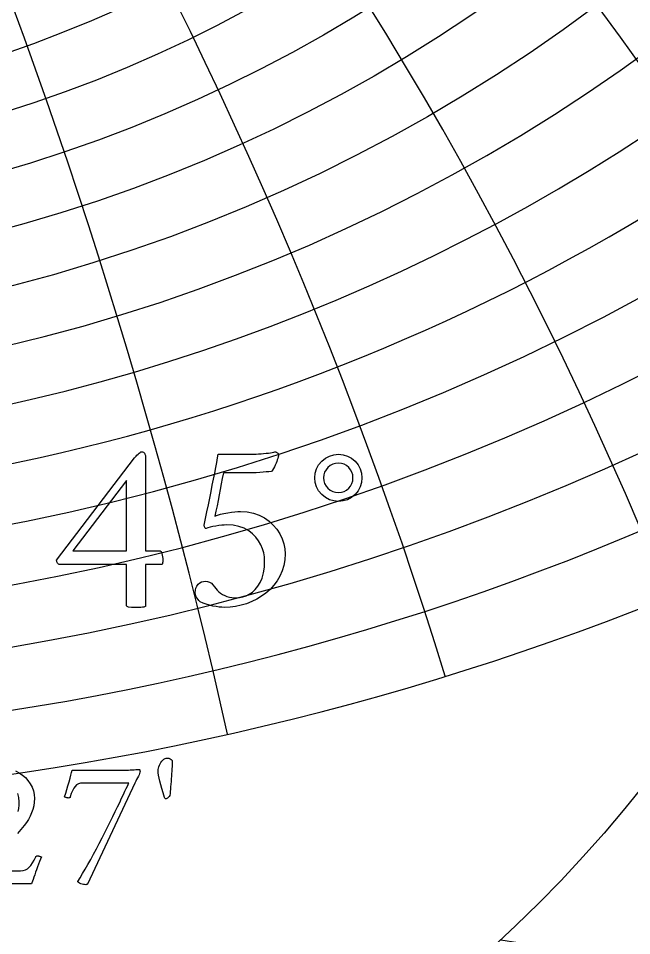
# Model space of a CAD drawing. Header units: millimetres. Extents: x -96 to 96, y -96 to 98.
# Drawn here: x 12.83 to 31.45, y -29.61 to -1.75 of the extents above; entities that cross this region are included whole.
import ezdxf

# ---------------------------------------------------------------- set-up
doc = ezdxf.new("R2010")
doc.units = ezdxf.units.MM
for name, color, linetype in [('CUT_OUTER', 1, 'Continuous'), ('ENGRAVE', 7, 'Continuous'), ('ENGRAVE_FINE', 8, 'Continuous'), ('TEXT', 5, 'Continuous')]:
    doc.layers.add(name, color=color, linetype=linetype)

msp = doc.modelspace()

# ---------------------------------------------------------------- linework, layer by layer
at = {"layer": 'CUT_OUTER'}
msp.add_arc((-0.0002, -0.0002), 95.9249, 159.960768, 87.804282, dxfattribs=at)
at = {"layer": 'ENGRAVE'}
for centre, radius in [((0, 0), 94.5), ((0, 36.236), 44.3798), ((0, 0), 61.8587), ((0, 0), 40.492)]:
    msp.add_circle(centre, radius, dxfattribs=at)
for centre, radius, start, end in [((0, 45.2837), 61.8587, 146.97731, 33.02269), ((0, 61.8587), 87.4814, 193.623472, 346.376528), ((45.517, 78.8378), 110.0622, 260.569449, 295.080797)]:
    msp.add_arc(centre, radius, start, end, dxfattribs=at)
at = {"layer": 'ENGRAVE_FINE'}
for centre, radius in [((0, 39.2701), 50.7349), ((0, 37.6719), 47.4693), ((0, 34.9438), 41.4454), ((0, 33.7794), 38.6478), ((0, 32.7296), 35.9715)]:
    msp.add_circle(centre, radius, dxfattribs=at)
for centre, radius, start, end in [((0, 41.0528), 54.2013, 104.56837, 75.43163), ((496.1317, -61.8587), 503.7854, 162.097312, 175.849134), ((496.1317, -61.8587), 503.7854, 162.097312, 175.849134), ((240.3532, -61.8587), 255.7785, 144.020094, 171.645408), ((240.3532, -61.8587), 255.7785, 144.020094, 171.645408), ((0, 43.0466), 57.8976, 131.640882, 48.359118), ((-151.5222, -61.8587), 174.9628, 12.666469, 54.396525), ((-151.5222, -61.8587), 174.9628, 12.666469, 54.396525), ((151.5222, -61.8587), 174.9628, 125.603475, 167.333531), ((151.5222, -61.8587), 174.9628, 125.603475, 167.333531), ((0, 47.8031), 66.1265, 158.934283, 21.065717), ((-104.2563, -61.8587), 136.0969, 17.146853, 73.284845), ((-104.2563, -61.8587), 136.0969, 17.146853, 73.284845), ((104.2563, -61.8587), 136.0969, 106.715155, 162.853147), ((104.2563, -61.8587), 136.0969, 106.715155, 162.853147), ((0, 50.6527), 70.7518, 169.07246, 10.92754), ((0, 53.8921), 75.7974, 178.031366, 1.968634), ((-73.4056, -61.8587), 114.1989, 21.864224, 92.68985), ((-73.4056, -61.8587), 114.1989, 21.864224, 92.68985), ((73.4056, -61.8587), 114.1989, 87.31015, 158.135776), ((73.4056, -61.8587), 114.1989, 87.31015, 158.135776), ((0, 57.5958), 81.3411, 186.147532, 353.852468), ((-50.5074, -61.8587), 101.0148, 26.898951, 108.68574), ((-50.5074, -61.8587), 101.0148, 26.898951, 108.68574), ((50.5074, -61.8587), 101.0148, 71.31426, 153.101049), ((50.5074, -61.8587), 101.0148, 71.31426, 153.101049), ((-31.8406, -61.8587), 93.0958, 32.348066, 118.786424), ((-31.8406, -61.8587), 93.0958, 32.348066, 118.786424), ((31.8406, -61.8587), 93.0958, 61.213576, 147.651934), ((31.8406, -61.8587), 93.0958, 61.213576, 147.651934), ((-15.4253, -61.8587), 88.831, 38.331472, 127.454375), ((-15.4253, -61.8587), 88.831, 38.331472, 127.454375), ((15.4253, -61.8587), 88.831, 52.545625, 141.668528), ((15.4253, -61.8587), 88.831, 52.545625, 141.668528), ((0, 109.8765), 147.7835, 230.287975, 309.712025)]:
    msp.add_arc(centre, radius, start, end, dxfattribs=at)
at = {"layer": 'TEXT'}
for points in [[(16.5724, -14.9204), (16.6001, -14.9232), (16.6236, -14.9315), (16.6429, -14.9455), (16.6581, -14.9651), (16.6695, -14.9874), (16.6776, -15.0098), (16.6825, -15.0321), (16.6842, -15.0545), (16.6842, -17.9234), (17.1164, -17.9234), (17.1345, -17.9289), (17.1517, -17.9457), (17.1681, -17.9737), (17.1834, -18.0128), (17.1965, -18.0593), (17.2058, -18.1096), (17.2114, -18.1637), (17.2132, -18.2214), (17.2118, -18.2596), (17.2076, -18.2922), (17.2007, -18.3192), (17.1909, -18.3406), (16.6842, -18.3406), (16.6842, -19.6149), (16.6811, -19.616), (16.6721, -19.6195), (16.6569, -19.6254), (16.6357, -19.6335), (16.601, -19.6417), (16.5454, -19.6475), (16.4688, -19.651), (16.3712, -19.6521), (16.2571, -19.6484), (16.1756, -19.6372), (16.1267, -19.6186), (16.1104, -19.5925), (16.1104, -18.3406), (14.0612, -18.3406), (14.0437, -18.3283), (14.0286, -18.3136), (14.0158, -18.2966), (14.0053, -18.2773), (13.9972, -18.2575), (13.9913, -18.2391), (13.9878, -18.2221), (13.9867, -18.2065), (16.3563, -15.1066), (16.3768, -15.0827), (16.401, -15.0554), (16.4289, -15.0249), (16.4606, -14.9911), (16.4927, -14.9602), (16.5221, -14.9381), (16.5486, -14.9248), (16.5724, -14.9204)], [(19.5679, -16.7311), (19.7759, -16.7432), (19.9675, -16.7795), (20.1429, -16.8401), (20.3019, -16.9248), (20.4442, -17.028), (20.5692, -17.1437), (20.6771, -17.272), (20.7676, -17.4129), (20.8394, -17.5613), (20.8906, -17.7119), (20.9213, -17.8649), (20.9316, -18.0202), (20.9216, -18.2021), (20.8915, -18.3751), (20.8415, -18.5393), (20.7714, -18.6946), (20.6847, -18.8399), (20.5851, -18.974), (20.4724, -19.097), (20.3466, -19.2088), (20.2104, -19.3087), (20.0663, -19.396), (19.9142, -19.4707), (19.7542, -19.5329), (19.5894, -19.5818), (19.4226, -19.6167), (19.254, -19.6377), (19.0836, -19.6447), (19.0084, -19.6421), (18.9243, -19.6344), (18.8314, -19.6216), (18.7296, -19.6037), (18.626, -19.5802), (18.5275, -19.5506), (18.4341, -19.515), (18.3459, -19.4733), (18.3291, -19.4584), (18.3086, -19.436), (18.2844, -19.4062), (18.2565, -19.369), (18.2304, -19.3275), (18.2117, -19.2851), (18.2006, -19.2418), (18.1968, -19.1976), (18.2027, -19.1231), (18.2201, -19.056), (18.2492, -18.9964), (18.29, -18.9442), (18.3382, -18.9018), (18.3896, -18.8716), (18.4444, -18.8534), (18.5024, -18.8474), (18.5729, -18.8546), (18.6356, -18.8762), (18.6903, -18.9123), (18.7371, -18.9629), (18.7802, -19.019), (18.8237, -19.0718), (18.8677, -19.1214), (18.9122, -19.1678), (18.9669, -19.216), (19.0268, -19.2563), (19.0917, -19.2886), (19.1618, -19.3131), (19.2342, -19.331), (19.3062, -19.3438), (19.3777, -19.3515), (19.4487, -19.3541), (19.5458, -19.3473), (19.6434, -19.3271), (19.7414, -19.2933), (19.8399, -19.246), (19.9347, -19.1831), (20.0216, -19.1026), (20.1005, -19.0043), (20.1715, -18.8883), (20.2302, -18.753), (20.2721, -18.5968), (20.2973, -18.4196), (20.3056, -18.2214), (20.2984, -18.1048), (20.2768, -17.9858), (20.2407, -17.8644), (20.1901, -17.7408), (20.1238, -17.6206), (20.0402, -17.5098), (19.9394, -17.4083), (19.8213, -17.3161), (19.6839, -17.2394), (19.5251, -17.1847), (19.3449, -17.1519), (19.1432, -17.1409), (19.0785, -17.143), (19.0035, -17.1493), (18.9182, -17.1598), (18.8228, -17.1745), (18.7292, -17.1919), (18.6495, -17.2108), (18.5839, -17.2311), (18.5322, -17.2527), (18.5212, -17.2506), (18.5107, -17.2443), (18.5007, -17.2339), (18.4912, -17.2192), (18.483, -17.2022), (18.4772, -17.1847), (18.4737, -17.1668), (18.4725, -17.1484), (18.5135, -16.9435), (18.5545, -16.7386), (18.5955, -16.5336), (18.6365, -16.3287), (18.6768, -16.1273), (18.7157, -15.9328), (18.7531, -15.7454), (18.7892, -15.5649), (18.8225, -15.3961), (18.8516, -15.2436), (18.8766, -15.1073), (18.8973, -14.9874), (19.9703, -14.9874), (20.0453, -14.9865), (20.1212, -14.9837), (20.1981, -14.979), (20.2758, -14.9725), (20.3508, -14.9648), (20.4193, -14.9567), (20.4812, -14.9481), (20.5366, -14.939), (20.5823, -14.9308), (20.6149, -14.925), (20.6344, -14.9215), (20.641, -14.9204), (20.6589, -14.9311), (20.6754, -14.9408), (20.6906, -14.9497), (20.7043, -14.9576), (20.7157, -14.966), (20.7239, -14.9762), (20.7288, -14.9884), (20.7304, -15.0023), (20.7288, -15.0179), (20.7239, -15.0424), (20.7157, -15.0757), (20.7043, -15.1178), (20.6899, -15.1656), (20.6726, -15.2156), (20.6526, -15.268), (20.6298, -15.3227), (20.6044, -15.3768), (20.5767, -15.4271), (20.5467, -15.4736), (20.5143, -15.5165), (20.436, -15.5239), (20.3504, -15.5314), (20.2572, -15.5388), (20.1566, -15.5463), (20.0476, -15.5528), (19.9293, -15.5575), (19.8017, -15.5603), (19.6648, -15.5612), (19.0538, -15.5612), (19.0205, -15.7258), (18.9876, -15.8919), (18.9553, -16.0593), (18.9234, -16.2281), (18.8915, -16.3955), (18.8591, -16.5588), (18.8263, -16.7178), (18.793, -16.8727), (18.8733, -16.844), (18.9653, -16.8177), (19.0689, -16.7937), (19.1842, -16.7721), (19.299, -16.7542), (19.4012, -16.7413), (19.4909, -16.7337), (19.5679, -16.7311)], [(21.8258, -15.7102), (21.839, -15.5668), (21.8789, -15.4345), (21.9452, -15.3134), (22.0381, -15.2035), (22.1497, -15.1122), (22.2719, -15.047), (22.4049, -15.0079), (22.5486, -14.9949), (22.6918, -15.0079), (22.8234, -15.047), (22.9433, -15.1122), (23.0516, -15.2035), (23.1412, -15.3134), (23.2053, -15.4345), (23.2437, -15.5668), (23.2565, -15.7102), (23.2437, -15.8537), (23.2053, -15.9859), (23.1412, -16.107), (23.0516, -16.2169), (22.9433, -16.3082), (22.8234, -16.3734), (22.6918, -16.4125), (22.5486, -16.4256), (22.4049, -16.4125), (22.2719, -16.3734), (22.1497, -16.3082), (22.0381, -16.2169), (21.9452, -16.107), (21.8789, -15.9859), (21.839, -15.8537), (21.8258, -15.7102)], [(22.094, -15.7102), (22.1024, -15.7999), (22.1276, -15.8825), (22.1695, -15.9582), (22.2282, -16.0269), (22.2985, -16.084), (22.3753, -16.1247), (22.4587, -16.1492), (22.5486, -16.1573), (22.638, -16.1492), (22.72, -16.1247), (22.7945, -16.084), (22.8615, -16.0269), (22.917, -15.9582), (22.9566, -15.8825), (22.9803, -15.7999), (22.9882, -15.7102), (22.9803, -15.6206), (22.9566, -15.5379), (22.917, -15.4622), (22.8615, -15.3935), (22.7945, -15.3365), (22.72, -15.2957), (22.638, -15.2713), (22.5486, -15.2631), (22.4587, -15.2713), (22.3753, -15.2957), (22.2985, -15.3365), (22.2282, -15.3935), (22.1695, -15.4622), (22.1276, -15.5379), (22.1024, -15.6206), (22.094, -15.7102)], [(16.1104, -15.7922), (14.4785, -17.9234), (16.1104, -17.9234)], [(17.3585, -24.2218), (17.3987, -24.2264), (17.4354, -24.24), (17.4686, -24.2627), (17.4982, -24.2945), (17.4979, -24.3271), (17.4969, -24.3692), (17.4951, -24.4208), (17.4927, -24.4817), (17.4895, -24.5493), (17.4857, -24.6207), (17.4811, -24.696), (17.4759, -24.7751), (17.4701, -24.8558), (17.464, -24.9358), (17.4576, -25.0151), (17.4507, -25.0937), (17.4439, -25.1688), (17.4375, -25.2376), (17.4314, -25.3001), (17.4256, -25.3563), (17.4081, -25.3857), (17.3837, -25.4122), (17.3522, -25.436), (17.3138, -25.4569), (17.2981, -25.4548), (17.2845, -25.4486), (17.273, -25.4381), (17.2635, -25.4234), (17.2213, -25.2811), (17.1839, -25.1503), (17.1514, -25.031), (17.1238, -24.9232), (17.1018, -24.827), (17.0861, -24.7423), (17.0767, -24.6691), (17.0735, -24.6075), (17.0758, -24.5676), (17.0826, -24.5264), (17.0939, -24.4838), (17.1098, -24.4398), (17.1297, -24.3967), (17.1531, -24.3567), (17.18, -24.3198), (17.2104, -24.2861), (17.2438, -24.258), (17.2796, -24.2379), (17.3178, -24.2259), (17.3585, -24.2218)], [(16.1123, -24.5851), (16.1664, -24.5846), (16.2226, -24.583), (16.281, -24.5804), (16.3414, -24.5767), (16.3966, -24.573), (16.4392, -24.5704), (16.4692, -24.5689), (16.4867, -24.5683), (16.5014, -24.5715), (16.5118, -24.5809), (16.5181, -24.5966), (16.5202, -24.6186), (16.5171, -24.6492), (16.5077, -24.685), (16.4919, -24.726), (16.4699, -24.7723), (16.4444, -24.8221), (16.4182, -24.8736), (16.3913, -24.9269), (16.3637, -24.9819), (14.9274, -28.0501), (14.9177, -28.0574), (14.9051, -28.0627), (14.8897, -28.0658), (14.8716, -28.0669), (14.8391, -28.0649), (14.8031, -28.0592), (14.7636, -28.0496), (14.7207, -28.0361), (14.6815, -28.0202), (14.6536, -28.0033), (14.6368, -27.9853), (14.6312, -27.9663), (14.7028, -27.8545), (14.7779, -27.7315), (14.8565, -27.5974), (14.9386, -27.4521), (15.023, -27.2991), (15.1084, -27.1419), (15.1948, -26.9806), (15.2823, -26.815), (15.3693, -26.648), (15.4542, -26.4825), (15.537, -26.3183), (15.6176, -26.1555), (15.6952, -25.9971), (15.7685, -25.8461), (15.8377, -25.7023), (15.9027, -25.5659), (15.9624, -25.4398), (16.0158, -25.327), (16.063, -25.2275), (16.1039, -25.1412), (16.1369, -25.0715), (16.1605, -25.0217), (16.1746, -24.9919), (16.1793, -24.9819), (14.7933, -24.9819), (14.7172, -24.9882), (14.6508, -25.007), (14.5942, -25.0385), (14.5474, -25.0825), (14.5069, -25.1401), (14.4692, -25.2124), (14.4342, -25.2994), (14.4021, -25.4011), (14.3958, -25.4157), (14.3825, -25.4262), (14.3623, -25.4325), (14.335, -25.4346), (14.3254, -25.4339), (14.3134, -25.4318), (14.2989, -25.4283), (14.2819, -25.4234), (14.265, -25.4178), (14.2505, -25.4122), (14.2385, -25.4066), (14.2289, -25.4011), (14.2647, -25.2888), (14.2994, -25.1754), (14.3331, -25.061), (14.3658, -24.9456), (14.3956, -24.8361), (14.421, -24.7395), (14.4417, -24.6558), (14.458, -24.5851)]]:
    msp.add_lwpolyline(points, close=True, dxfattribs=at)
for points in [[(12.7351, -24.6087), (12.8456, -24.6661), (12.9476, -24.7365), (13.0385, -24.8163), (13.1181, -24.9056), (13.1866, -25.0043), (13.2416, -25.1094), (13.2809, -25.218), (13.3044, -25.3301), (13.3123, -25.4458), (13.3071, -25.5614), (13.2913, -25.6735), (13.2652, -25.7821), (13.2285, -25.8873), (13.1827, -25.9889), (13.1293, -26.0871), (13.0681, -26.1817), (12.9993, -26.2729), (12.9017, -26.3922), (12.7988, -26.5153)], [(12.8217, -25.8443), (12.8366, -25.7489), (12.8455, -25.6515), (12.8484, -25.5519), (12.8378, -25.4178), (12.8058, -25.2949)], [(11.8089, -27.6421), (12.8932, -27.6421), (12.9705, -27.6357), (13.0406, -27.6163), (13.1033, -27.584), (13.1586, -27.5387), (13.2094, -27.4802), (13.2585, -27.4081), (13.3058, -27.3223), (13.3514, -27.223), (13.3595, -27.2083), (13.3724, -27.1978), (13.3902, -27.1915), (13.4129, -27.1894), (13.4227, -27.1901), (13.4353, -27.1922), (13.4506, -27.1957), (13.4688, -27.2006), (13.487, -27.2062), (13.5023, -27.2118), (13.5149, -27.2174), (13.5247, -27.223), (13.5247, -27.223), (13.4964, -27.2923), (13.4674, -27.3662), (13.4377, -27.4446), (13.4073, -27.5276), (13.3773, -27.6112), (13.3486, -27.6917), (13.3214, -27.7691), (13.2955, -27.8433), (13.2725, -27.91), (13.2536, -27.9649), (13.239, -28.0078), (13.2285, -28.0389), (11.3395, -28.0389)]]:
    msp.add_lwpolyline(points, dxfattribs=at)

doc.saveas('drawing.dxf')
